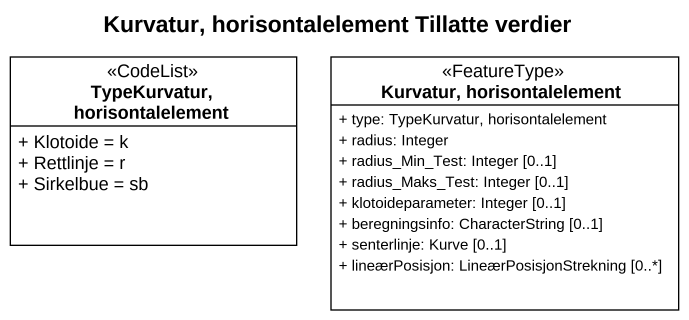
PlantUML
@startuml
title Kurvatur, horisontalelement Tillatte verdier
hide circle
hide empty members
skinparam classAttributeIconSize 0
class "TypeKurvatur, horisontalelement" as TypeKurvatur <<CodeList>> {
  + Klotoide = k
  + Rettlinje = r
  + Sirkelbue = sb
}
class "Kurvatur, horisontalelement" as Kurvatur_horisontalelement <<FeatureType>> {
  + type: TypeKurvatur, horisontalelement
  + radius: Integer
  + radius_Min_Test: Integer [0..1]
  + radius_Maks_Test: Integer [0..1]
  + klotoideparameter: Integer [0..1]
  + beregningsinfo: CharacterString [0..1]
  + senterlinje: Kurve [0..1]
  + lineærPosisjon: LineærPosisjonStrekning [0..*]
}
@enduml
